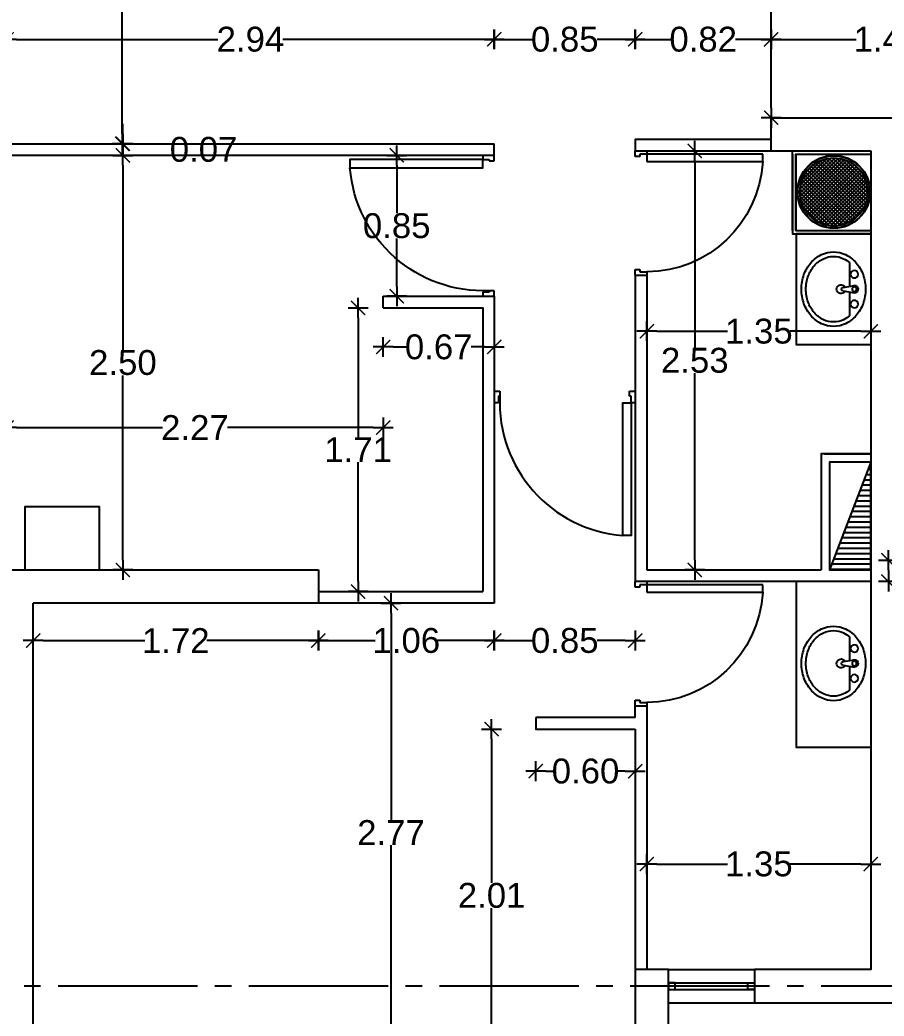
# Model space of a CAD drawing. Header units: millimetres. Extents: x 1217 to 2428, y 234 to 644.
# Drawn here: x 2354.51 to 2359.72, y 463.81 to 469.82 of the extents above; entities that cross this region are included whole.
import ezdxf

# ---------------------------------------------------------------- set-up
doc = ezdxf.new("R2010")
doc.units = ezdxf.units.MM
doc.linetypes.add('ACAD_ISO04W100', pattern=[30, 24, -3, 0, -3])
doc.layers.get('0').update_dxf_attribs({"lineweight": 5})
for name, color, linetype in [('0.1', 251, 'Continuous'), ('0.2', 2, 'Continuous'), ('0.3', 6, 'Continuous'), ('COTAS', 252, 'Continuous'), ('COTAS INTERIORES', 3, 'Continuous'), ('EJES', 8, 'Continuous'), ('MUROS', 7, 'Continuous'), ('PUERTAS', 2, 'Continuous'), ('SHAFT', 3, 'Continuous')]:
    doc.layers.add(name, color=color, linetype=linetype)
doc.styles.add('INTERARQ', font='arial.ttf')
doc.dimstyles.new('ESCALA_1-50', dxfattribs={"dimtxt": 0.15, "dimasz": 0.06, "dimexe": 0.18, "dimexo": 0.0625, "dimgap": 0, "dimtad": 0, "dimtih": 1, "dimtoh": 1, "dimzin": 0, "dimdsep": 46, "dimtxsty": 'INTERARQ', "dimblk": 'DIMTICK', "dimcen": 0, "dimse1": 1, "dimse2": 1, "dimclrd": 256, "dimclre": 1, "dimclrt": 2, "dimadec": 0, "dimazin": 0, "dimtfac": 4.5, "dimtofl": 0, "dimtmove": 2, "dimatfit": 3, "dimldrblk": 'DIMTICK', "dimfxl": 0, "dimtolj": 1, "dimtzin": 0, "dimarcsym": 0})

# ---------------------------------------------------------------- blocks, each defined once
blk = doc.blocks.new('P80')
at = {"layer": 'PUERTAS'}
for p, q in [((-0.07, 0.825), (-0.07, 0.85)), ((0, 0.85), (0, 0.8162)), ((-0.03, 0.825), (-0.07, 0.825)), ((-0.03, 0.8162), (-0.03, 0.825)), ((0, 0.8162), (-0.03, 0.8162)), ((-0.07, 0.025), (-0.03, 0.025)), ((-0.07, 0), (-0.07, 0.025)), ((-0.03, 0.0338), (0, 0.0338)), ((-0.03, 0.025), (-0.03, 0.0338)), ((0, 0.0338), (0, 0))]:
    blk.add_line(p, q, dxfattribs=at)
blk.add_lwpolyline([(-0.87, 0.075), (-0.07, 0.075), (-0.07, 0.025), (-0.87, 0.025)], close=True, dxfattribs=at)
blk.add_arc((-0.0663, 0.0108), 0.8063, 87.41929, 175.43291, dxfattribs=at)
blk = doc.blocks.new('Van1-pla')
at = {"color": 8}
for p, q in [((-2.16, 42.32), (-18.03, 42.32)), ((-1.41, 37.99), (-2.71, 45.49)), ((0.99, 37.99), (2.29, 45.49)), ((17.6, 42.32), (1.74, 42.32))]:
    blk.add_line(p, q, dxfattribs=at)
blk.add_lwpolyline([(-25.21, 31.5, 0.112687), (-23.37, 23.44, 0.103282), (-17.89, 16.3, 0.092276), (-9.94, 11.68, 0.085761), (-0.21, 10, 0.085761), (9.52, 11.68, 0.092276), (17.47, 16.3, 0.103282), (22.95, 23.44, 0.112687), (24.79, 31.5, 0.112687), (22.95, 39.56, 0.103282), (17.47, 46.7, 0.092276), (9.52, 51.32, 0.085761), (-0.21, 53, 0.085761), (-9.94, 51.32, 0.092276), (-17.89, 46.7, 0.103282), (-23.37, 39.56, 0.112687)], format="xyb", close=True, dxfattribs=at)
for points in [[(-18.03, 42.32, 0.063934), (-20.67, 38.26, 0.112687), (-22.21, 31.5, 0.112687)], [(-22.21, 31.5, 0.112687), (-20.67, 24.74, 0.103282), (-15.93, 18.57, 0.092276), (-8.94, 14.51, 0.085761), (-0.21, 13, 0.085761), (8.51, 14.51, 0.092276), (15.51, 18.57, 0.103282), (20.25, 24.74, 0.112687), (21.79, 31.5, 0.112687), (20.25, 38.26, 0.063934), (17.6, 42.32, 0.092276)]]:
    blk.add_lwpolyline(points, format="xyb", dxfattribs=at)
for centre, radius in [((-10.21, 45.49), 2.5), ((-0.21, 45.49), 1.5), ((9.79, 45.49), 2.5)]:
    blk.add_circle(centre, radius, dxfattribs=at)
for centre, radius, start, end in [((-0.21, 45.49), 2.5, 340.33287, 199.66713), ((-0.21, 36.6), 3, 118.18244, 61.81756), ((-0.21, 37.99), 1.2, 180, 0)]:
    blk.add_arc(centre, radius, start, end, dxfattribs=at)
blk = doc.blocks.new('DFDFDFDFDDFGGG')
at = {"layer": 'PUERTAS'}
for p, q in [((381629.6763, 7752659.5205), (381629.6427, 7752659.5205)), ((381629.6629, 7752659.4936), (381629.6763, 7752659.4936)), ((381629.6629, 7752659.4505), (381629.6629, 7752659.4936)), ((381629.6763, 7752659.4936), (381629.6763, 7752659.5205)), ((381630.359, 7752659.5205), (381630.359, 7752659.4936)), ((381630.3927, 7752659.5205), (381630.359, 7752659.5205)), ((381630.359, 7752659.4936), (381630.3725, 7752659.4936)), ((381630.3725, 7752659.4936), (381630.3725, 7752659.4505)), ((381629.6427, 7752659.4505), (381629.6629, 7752659.4505)), ((381629.6628, 7752658.7508), (381629.6629, 7752659.4505)), ((381629.6629, 7752659.4505), (381629.7061, 7752659.4505)), ((381629.7061, 7752659.4505), (381629.706, 7752658.7508)), ((381630.3725, 7752659.4505), (381630.3927, 7752659.4505)), ((381629.706, 7752658.7508), (381629.6628, 7752658.7508))]:
    blk.add_line(p, q, dxfattribs=at)
blk.add_ellipse((381629.5787, 7752659.5294), major_axis=(-0.6336, 0.5233), ratio=0.91419, start_param=2.378631, end_param=3.775075, dxfattribs=at)
blk = doc.blocks.new('DIMTICK')
at = {"color": 1}
for p, q in [((-1, 0), (1, 0)), ((0, 1), (0, -1))]:
    blk.add_line(p, q, dxfattribs=at)
at = {"color": 3, "const_width": 0.141}
blk.add_lwpolyline([(0.71, 0.71), (-0.71, -0.71)], dxfattribs=at)
blk = doc.blocks.new('*D283')
at = {"layer": 'COTAS', "lineweight": -2, "ltscale": 3, "transparency": 16777216}
for p, q in [((2352.9384, 460.782), (2359.6931, 460.782)), ((2366.9383, 460.782), (2360.1836, 460.782))]:
    blk.add_line(p, q, dxfattribs=at)
at = {"layer": 'DEFPOINTS', "color": 0, "ltscale": 3, "transparency": 16777216}
for p in [(2352.8784, 466.0801, 0), (2366.9983, 466.0801, 0), (2366.9983, 460.782)]:
    blk.add_point(p, dxfattribs=at)
at = {"layer": 'COTAS', "lineweight": -2, "ltscale": 3, "transparency": 16777216, "xscale": 0.06, "yscale": 0.06, "zscale": 0.06, "rotation": 180}
blk.add_blockref('DIMTICK', (2352.8784, 460.782), dxfattribs=at)
at = {"layer": 'COTAS', "lineweight": -2, "ltscale": 3, "transparency": 16777216, "xscale": 0.06, "yscale": 0.06, "zscale": 0.06}
blk.add_blockref('DIMTICK', (2366.9983, 460.782), dxfattribs=at)
at = {"layer": 'COTAS', "color": 2, "ltscale": 3, "transparency": 16777216, "insert": (2359.9384, 460.782), "char_height": 0.15, "attachment_point": 5, "style": 'INTERARQ'}
blk.add_mtext('\\A1;14.12', dxfattribs=at)
blk = doc.blocks.new('*D560')
at = {"layer": 'COTAS', "lineweight": -2, "ltscale": 3, "transparency": 16777216}
for p, q in [((2352.389, 468.9412), (2352.389, 467.8278)), ((2352.389, 466.5612), (2352.389, 467.6746))]:
    blk.add_line(p, q, dxfattribs=at)
at = {"layer": 'DEFPOINTS', "color": 0, "ltscale": 3, "transparency": 16777216}
for p in [(2352.389, 469.0012), (2354.9092, 469.0012, 0), (2353.0784, 466.5012)]:
    blk.add_point(p, dxfattribs=at)
at = {"layer": 'COTAS', "lineweight": -2, "ltscale": 3, "transparency": 16777216, "xscale": 0.06, "yscale": 0.06, "zscale": 0.06}
for p, rotation in [((2352.389, 469.0012), 90), ((2352.389, 466.5012), 270)]:
    blk.add_blockref('DIMTICK', p, dxfattribs=dict(at, rotation=rotation))
at = {"layer": 'COTAS', "color": 2, "ltscale": 3, "transparency": 16777216, "insert": (2352.389, 467.7512), "char_height": 0.15, "attachment_point": 5, "style": 'INTERARQ'}
blk.add_mtext('\\A1;2.50', dxfattribs=at)
blk = doc.blocks.new('*D579')
at = {"layer": 'COTAS', "lineweight": -2, "ltscale": 3, "transparency": 16777216}
for p, q in [((2350.9562, 495.1033), (2350.9562, 478.6798)), ((2350.9562, 462.5893), (2350.9562, 478.5265))]:
    blk.add_line(p, q, dxfattribs=at)
at = {"layer": 'DEFPOINTS', "color": 0, "ltscale": 3, "transparency": 16777216}
for p in [(2350.9562, 495.1633), (2355.3008, 495.1633, 0), (2355.1905, 462.5293, 0)]:
    blk.add_point(p, dxfattribs=at)
at = {"layer": 'COTAS', "lineweight": -2, "ltscale": 3, "transparency": 16777216, "xscale": 0.06, "yscale": 0.06, "zscale": 0.06}
for p, rotation in [((2350.9562, 495.1633), 90), ((2350.9562, 462.5293), 270)]:
    blk.add_blockref('DIMTICK', p, dxfattribs=dict(at, rotation=rotation))
at = {"layer": 'COTAS', "color": 2, "ltscale": 3, "transparency": 16777216, "insert": (2350.9562, 478.6032), "char_height": 0.15, "attachment_point": 5, "style": 'INTERARQ'}
blk.add_mtext('\\A1;32.63', dxfattribs=at)
blk = doc.blocks.new('*D621')
at = {"layer": 'COTAS', "lineweight": -2, "ltscale": 3, "transparency": 16777216}
for p, q in [((2352.389, 469.1312), (2352.389, 469.1912)), ((2352.389, 468.9412), (2352.389, 468.8812))]:
    blk.add_line(p, q, dxfattribs=at)
at = {"layer": 'DEFPOINTS', "color": 0, "ltscale": 3, "transparency": 16777216}
for p in [(2352.389, 469.0712), (2354.7103, 469.0712, 0), (2354.9092, 469.0012, 0)]:
    blk.add_point(p, dxfattribs=at)
at = {"layer": 'COTAS', "lineweight": -2, "ltscale": 3, "transparency": 16777216, "xscale": 0.06, "yscale": 0.06, "zscale": 0.06}
for p, rotation in [((2352.389, 469.0712), 270), ((2352.389, 469.0012), 90)]:
    blk.add_blockref('DIMTICK', p, dxfattribs=dict(at, rotation=rotation))
at = {"layer": 'COTAS', "color": 2, "ltscale": 3, "transparency": 16777216, "insert": (2352.0558, 469.0362), "char_height": 0.15, "attachment_point": 5, "style": 'INTERARQ'}
blk.add_mtext('\\A1;0.07', dxfattribs=at)
blk = doc.blocks.new('*D622')
at = {"layer": 'COTAS', "lineweight": -2, "ltscale": 3, "transparency": 16777216}
for p, q in [((2352.389, 471.5712), (2352.389, 470.4277)), ((2352.389, 469.1312), (2352.389, 470.2746))]:
    blk.add_line(p, q, dxfattribs=at)
at = {"layer": 'DEFPOINTS', "color": 0, "ltscale": 3, "transparency": 16777216}
for p in [(2352.389, 471.6312), (2353.0784, 471.6312), (2354.7103, 469.0712, 0)]:
    blk.add_point(p, dxfattribs=at)
at = {"layer": 'COTAS', "lineweight": -2, "ltscale": 3, "transparency": 16777216, "xscale": 0.06, "yscale": 0.06, "zscale": 0.06}
for p, rotation in [((2352.389, 471.6312), 90), ((2352.389, 469.0712), 270)]:
    blk.add_blockref('DIMTICK', p, dxfattribs=dict(at, rotation=rotation))
at = {"layer": 'COTAS', "color": 2, "ltscale": 3, "transparency": 16777216, "insert": (2352.389, 470.3512), "char_height": 0.15, "attachment_point": 5, "style": 'INTERARQ'}
blk.add_mtext('\\A1;2.56', dxfattribs=at)
blk = doc.blocks.new('*D623')
at = {"layer": 'COTAS INTERIORES', "lineweight": -2, "ltscale": 3, "transparency": 16777216}
for p, q in [((2355.1251, 471.5711), (2355.1251, 470.4277)), ((2355.1251, 469.1312), (2355.1251, 470.2746))]:
    blk.add_line(p, q, dxfattribs=at)
at = {"layer": 'DEFPOINTS', "color": 0, "ltscale": 3, "transparency": 16777216}
for p in [(2354.8497, 471.6311, 0), (2354.8497, 469.0712, 0), (2355.1251, 469.0712)]:
    blk.add_point(p, dxfattribs=at)
at = {"layer": 'COTAS INTERIORES', "lineweight": -2, "ltscale": 3, "transparency": 16777216, "xscale": 0.06, "yscale": 0.06, "zscale": 0.06}
for p, rotation in [((2355.1251, 471.6311), 90), ((2355.1251, 469.0712), 270)]:
    blk.add_blockref('DIMTICK', p, dxfattribs=dict(at, rotation=rotation))
at = {"layer": 'COTAS INTERIORES', "color": 2, "ltscale": 3, "transparency": 16777216, "insert": (2355.1251, 470.3511), "char_height": 0.15, "attachment_point": 5, "style": 'INTERARQ'}
blk.add_mtext('\\A1;2.56', dxfattribs=at)
blk = doc.blocks.new('*D624')
at = {"layer": 'COTAS INTERIORES', "lineweight": -2, "ltscale": 3, "transparency": 16777216}
for p, q in [((2354.4885, 469.7006), (2355.7026, 469.7006)), ((2357.3084, 469.7006), (2356.0942, 469.7006))]:
    blk.add_line(p, q, dxfattribs=at)
at = {"layer": 'DEFPOINTS', "color": 0, "ltscale": 3, "transparency": 16777216}
for p in [(2357.3684, 469.7006), (2354.4285, 469.2638, 0), (2357.3684, 469.0712, 0)]:
    blk.add_point(p, dxfattribs=at)
at = {"layer": 'COTAS INTERIORES', "lineweight": -2, "ltscale": 3, "transparency": 16777216, "xscale": 0.06, "yscale": 0.06, "zscale": 0.06, "rotation": 180}
blk.add_blockref('DIMTICK', (2354.4285, 469.7006), dxfattribs=at)
at = {"layer": 'COTAS INTERIORES', "lineweight": -2, "ltscale": 3, "transparency": 16777216, "xscale": 0.06, "yscale": 0.06, "zscale": 0.06}
blk.add_blockref('DIMTICK', (2357.3684, 469.7006), dxfattribs=at)
at = {"layer": 'COTAS INTERIORES', "color": 2, "ltscale": 3, "transparency": 16777216, "insert": (2355.8984, 469.7006), "char_height": 0.15, "attachment_point": 5, "style": 'INTERARQ'}
blk.add_mtext('\\A1;2.94', dxfattribs=at)
blk = doc.blocks.new('*D625')
at = {"layer": 'COTAS INTERIORES', "lineweight": -2, "ltscale": 3, "transparency": 16777216}
for p, q in [((2357.4284, 469.7006), (2357.598, 469.7006)), ((2358.1583, 469.7006), (2357.9887, 469.7006))]:
    blk.add_line(p, q, dxfattribs=at)
at = {"layer": 'DEFPOINTS', "color": 0, "ltscale": 3, "transparency": 16777216}
for p in [(2358.2183, 469.7006), (2357.3684, 469.0712, 0), (2358.2183, 469.0979, 0)]:
    blk.add_point(p, dxfattribs=at)
at = {"layer": 'COTAS INTERIORES', "lineweight": -2, "ltscale": 3, "transparency": 16777216, "xscale": 0.06, "yscale": 0.06, "zscale": 0.06, "rotation": 180}
blk.add_blockref('DIMTICK', (2357.3684, 469.7006), dxfattribs=at)
at = {"layer": 'COTAS INTERIORES', "lineweight": -2, "ltscale": 3, "transparency": 16777216, "xscale": 0.06, "yscale": 0.06, "zscale": 0.06}
blk.add_blockref('DIMTICK', (2358.2183, 469.7006), dxfattribs=at)
at = {"layer": 'COTAS INTERIORES', "color": 2, "ltscale": 3, "transparency": 16777216, "insert": (2357.7933, 469.7006), "char_height": 0.15, "attachment_point": 5, "style": 'INTERARQ'}
blk.add_mtext('\\A1;0.85', dxfattribs=at)
blk = doc.blocks.new('*D626')
at = {"layer": 'COTAS INTERIORES', "lineweight": -2, "ltscale": 3, "transparency": 16777216}
for p, q in [((2358.2783, 469.7006), (2358.4338, 469.7006)), ((2358.9774, 469.7006), (2358.8219, 469.7006))]:
    blk.add_line(p, q, dxfattribs=at)
at = {"layer": 'DEFPOINTS', "color": 0, "ltscale": 3, "transparency": 16777216}
for p in [(2359.0374, 469.7006), (2359.0374, 469.2279, 0), (2358.2183, 469.0979, 0)]:
    blk.add_point(p, dxfattribs=at)
at = {"layer": 'COTAS INTERIORES', "lineweight": -2, "ltscale": 3, "transparency": 16777216, "xscale": 0.06, "yscale": 0.06, "zscale": 0.06, "rotation": 180}
blk.add_blockref('DIMTICK', (2358.2183, 469.7006), dxfattribs=at)
at = {"layer": 'COTAS INTERIORES', "lineweight": -2, "ltscale": 3, "transparency": 16777216, "xscale": 0.06, "yscale": 0.06, "zscale": 0.06}
blk.add_blockref('DIMTICK', (2359.0374, 469.7006), dxfattribs=at)
at = {"layer": 'COTAS INTERIORES', "color": 2, "ltscale": 3, "transparency": 16777216, "insert": (2358.6279, 469.7006), "char_height": 0.15, "attachment_point": 5, "style": 'INTERARQ'}
blk.add_mtext('\\A1;0.82', dxfattribs=at)
blk = doc.blocks.new('*D627')
at = {"layer": 'COTAS INTERIORES', "lineweight": -2, "ltscale": 3, "transparency": 16777216}
for p, q in [((2359.0974, 469.7006), (2359.5509, 469.7006)), ((2360.3794, 469.7006), (2359.9259, 469.7006))]:
    blk.add_line(p, q, dxfattribs=at)
at = {"layer": 'DEFPOINTS', "color": 0, "ltscale": 3, "transparency": 16777216}
for p in [(2360.4394, 469.7006), (2359.0374, 469.2279), (2360.4394, 469.2279)]:
    blk.add_point(p, dxfattribs=at)
at = {"layer": 'COTAS INTERIORES', "lineweight": -2, "ltscale": 3, "transparency": 16777216, "xscale": 0.06, "yscale": 0.06, "zscale": 0.06, "rotation": 180}
blk.add_blockref('DIMTICK', (2359.0374, 469.7006), dxfattribs=at)
at = {"layer": 'COTAS INTERIORES', "lineweight": -2, "ltscale": 3, "transparency": 16777216, "xscale": 0.06, "yscale": 0.06, "zscale": 0.06}
blk.add_blockref('DIMTICK', (2360.4394, 469.7006), dxfattribs=at)
at = {"layer": 'COTAS INTERIORES', "color": 2, "ltscale": 3, "transparency": 16777216, "insert": (2359.7384, 469.7006), "char_height": 0.15, "attachment_point": 5, "style": 'INTERARQ'}
blk.add_mtext('\\A1;1.40', dxfattribs=at)
blk = doc.blocks.new('*D634')
at = {"layer": 'COTAS INTERIORES', "lineweight": -2, "ltscale": 3, "transparency": 16777216}
for p, q in [((2355.1292, 468.9412), (2355.1292, 467.8278)), ((2355.1292, 466.5612), (2355.1292, 467.6746))]:
    blk.add_line(p, q, dxfattribs=at)
at = {"layer": 'DEFPOINTS', "color": 0, "ltscale": 3, "transparency": 16777216}
for p in [(2354.9874, 469.0012, 0), (2355.1292, 469.0012), (2354.9874, 466.5012, 0)]:
    blk.add_point(p, dxfattribs=at)
at = {"layer": 'COTAS INTERIORES', "lineweight": -2, "ltscale": 3, "transparency": 16777216, "xscale": 0.06, "yscale": 0.06, "zscale": 0.06}
for p, rotation in [((2355.1292, 469.0012), 90), ((2355.1292, 466.5012), 270)]:
    blk.add_blockref('DIMTICK', p, dxfattribs=dict(at, rotation=rotation))
at = {"layer": 'COTAS INTERIORES', "color": 2, "ltscale": 3, "transparency": 16777216, "insert": (2355.1292, 467.7512), "char_height": 0.15, "attachment_point": 5, "style": 'INTERARQ'}
blk.add_mtext('\\A1;2.50', dxfattribs=at)
blk = doc.blocks.new('*D635')
at = {"layer": 'COTAS INTERIORES', "lineweight": -2, "ltscale": 3, "transparency": 16777216}
for p, q in [((2355.1292, 469.1312), (2355.1292, 469.1912)), ((2355.1292, 468.9412), (2355.1292, 468.8812))]:
    blk.add_line(p, q, dxfattribs=at)
at = {"layer": 'DEFPOINTS', "color": 0, "ltscale": 3, "transparency": 16777216}
for p in [(2354.8575, 469.0712, 0), (2355.1292, 469.0712), (2354.9874, 469.0012, 0)]:
    blk.add_point(p, dxfattribs=at)
at = {"layer": 'COTAS INTERIORES', "lineweight": -2, "ltscale": 3, "transparency": 16777216, "xscale": 0.06, "yscale": 0.06, "zscale": 0.06}
for p, rotation in [((2355.1292, 469.0712), 270), ((2355.1292, 469.0012), 90)]:
    blk.add_blockref('DIMTICK', p, dxfattribs=dict(at, rotation=rotation))
at = {"layer": 'COTAS INTERIORES', "color": 2, "ltscale": 3, "transparency": 16777216, "insert": (2355.6156, 469.0362), "char_height": 0.15, "attachment_point": 5, "style": 'INTERARQ'}
blk.add_mtext('\\A1;0.07', dxfattribs=at)
blk = doc.blocks.new('*D636')
at = {"layer": 'COTAS INTERIORES', "lineweight": -2, "ltscale": 3, "transparency": 16777216}
for p, q in [((2354.4885, 467.3596), (2355.3673, 467.3596)), ((2356.6383, 467.3596), (2355.7595, 467.3596))]:
    blk.add_line(p, q, dxfattribs=at)
at = {"layer": 'DEFPOINTS', "color": 0, "ltscale": 3, "transparency": 16777216}
for p in [(2354.4285, 469.0012, 0), (2356.6983, 468.1512, 0), (2356.6983, 467.3596)]:
    blk.add_point(p, dxfattribs=at)
at = {"layer": 'COTAS INTERIORES', "lineweight": -2, "ltscale": 3, "transparency": 16777216, "xscale": 0.06, "yscale": 0.06, "zscale": 0.06, "rotation": 180}
blk.add_blockref('DIMTICK', (2354.4285, 467.3596), dxfattribs=at)
at = {"layer": 'COTAS INTERIORES', "lineweight": -2, "ltscale": 3, "transparency": 16777216, "xscale": 0.06, "yscale": 0.06, "zscale": 0.06}
blk.add_blockref('DIMTICK', (2356.6983, 467.3596), dxfattribs=at)
at = {"layer": 'COTAS INTERIORES', "color": 2, "ltscale": 3, "transparency": 16777216, "insert": (2355.5634, 467.3596), "char_height": 0.15, "attachment_point": 5, "style": 'INTERARQ'}
blk.add_mtext('\\A1;2.27', dxfattribs=at)
blk = doc.blocks.new('*D637')
at = {"layer": 'COTAS INTERIORES', "lineweight": -2, "ltscale": 3, "transparency": 16777216}
for p, q in [((2354.6485, 466.0752), (2355.261, 466.0752)), ((2356.2476, 466.0752), (2355.635, 466.0752))]:
    blk.add_line(p, q, dxfattribs=at)
at = {"layer": 'DEFPOINTS', "color": 0, "ltscale": 3, "transparency": 16777216}
for p in [(2354.5885, 466.3012, 0), (2356.3076, 466.3012, 0), (2356.3076, 466.0752)]:
    blk.add_point(p, dxfattribs=at)
at = {"layer": 'COTAS INTERIORES', "lineweight": -2, "ltscale": 3, "transparency": 16777216, "xscale": 0.06, "yscale": 0.06, "zscale": 0.06, "rotation": 180}
blk.add_blockref('DIMTICK', (2354.5885, 466.0752), dxfattribs=at)
at = {"layer": 'COTAS INTERIORES', "lineweight": -2, "ltscale": 3, "transparency": 16777216, "xscale": 0.06, "yscale": 0.06, "zscale": 0.06}
blk.add_blockref('DIMTICK', (2356.3076, 466.0752), dxfattribs=at)
at = {"layer": 'COTAS INTERIORES', "color": 2, "ltscale": 3, "transparency": 16777216, "insert": (2355.448, 466.0752), "char_height": 0.15, "attachment_point": 5, "style": 'INTERARQ'}
blk.add_mtext('\\A1;1.72', dxfattribs=at)
blk = doc.blocks.new('*D638')
at = {"layer": 'COTAS INTERIORES', "lineweight": -2, "ltscale": 3, "transparency": 16777216}
for p, q in [((2356.3676, 466.0752), (2356.6503, 466.0752)), ((2357.3084, 466.0752), (2357.0257, 466.0752))]:
    blk.add_line(p, q, dxfattribs=at)
at = {"layer": 'DEFPOINTS', "color": 0, "ltscale": 3, "transparency": 16777216}
for p in [(2356.3076, 466.3012, 0), (2357.3684, 466.3012), (2357.3684, 466.0752)]:
    blk.add_point(p, dxfattribs=at)
at = {"layer": 'COTAS INTERIORES', "lineweight": -2, "ltscale": 3, "transparency": 16777216, "xscale": 0.06, "yscale": 0.06, "zscale": 0.06, "rotation": 180}
blk.add_blockref('DIMTICK', (2356.3076, 466.0752), dxfattribs=at)
at = {"layer": 'COTAS INTERIORES', "lineweight": -2, "ltscale": 3, "transparency": 16777216, "xscale": 0.06, "yscale": 0.06, "zscale": 0.06}
blk.add_blockref('DIMTICK', (2357.3684, 466.0752), dxfattribs=at)
at = {"layer": 'COTAS INTERIORES', "color": 2, "ltscale": 3, "transparency": 16777216, "insert": (2356.838, 466.0752), "char_height": 0.15, "attachment_point": 5, "style": 'INTERARQ'}
blk.add_mtext('\\A1;1.06', dxfattribs=at)
blk = doc.blocks.new('*D639')
at = {"layer": 'COTAS INTERIORES', "lineweight": -2, "ltscale": 3, "transparency": 16777216}
for p, q in [((2357.4284, 466.0752), (2357.598, 466.0752)), ((2358.1583, 466.0752), (2357.9887, 466.0752))]:
    blk.add_line(p, q, dxfattribs=at)
at = {"layer": 'DEFPOINTS', "color": 0, "ltscale": 3, "transparency": 16777216}
for p in [(2358.2183, 466.4312), (2357.3684, 466.3012), (2358.2183, 466.0752)]:
    blk.add_point(p, dxfattribs=at)
at = {"layer": 'COTAS INTERIORES', "lineweight": -2, "ltscale": 3, "transparency": 16777216, "xscale": 0.06, "yscale": 0.06, "zscale": 0.06, "rotation": 180}
blk.add_blockref('DIMTICK', (2357.3684, 466.0752), dxfattribs=at)
at = {"layer": 'COTAS INTERIORES', "lineweight": -2, "ltscale": 3, "transparency": 16777216, "xscale": 0.06, "yscale": 0.06, "zscale": 0.06}
blk.add_blockref('DIMTICK', (2358.2183, 466.0752), dxfattribs=at)
at = {"layer": 'COTAS INTERIORES', "color": 2, "ltscale": 3, "transparency": 16777216, "insert": (2357.7933, 466.0752), "char_height": 0.15, "attachment_point": 5, "style": 'INTERARQ'}
blk.add_mtext('\\A1;0.85', dxfattribs=at)
blk = doc.blocks.new('*D640')
at = {"layer": 'COTAS INTERIORES', "lineweight": -2, "ltscale": 3, "transparency": 16777216}
for p, q in [((2356.5476, 468.0212), (2356.5476, 467.3015)), ((2356.5476, 466.4312), (2356.5476, 467.1509))]:
    blk.add_line(p, q, dxfattribs=at)
at = {"layer": 'DEFPOINTS', "color": 0, "ltscale": 3, "transparency": 16777216}
for p in [(2356.5476, 468.0812), (2357.2984, 468.0812, 0), (2357.2984, 466.3712, 0)]:
    blk.add_point(p, dxfattribs=at)
at = {"layer": 'COTAS INTERIORES', "lineweight": -2, "ltscale": 3, "transparency": 16777216, "xscale": 0.06, "yscale": 0.06, "zscale": 0.06}
for p, rotation in [((2356.5476, 468.0812), 90), ((2356.5476, 466.3712), 270)]:
    blk.add_blockref('DIMTICK', p, dxfattribs=dict(at, rotation=rotation))
at = {"layer": 'COTAS INTERIORES', "color": 2, "ltscale": 3, "transparency": 16777216, "insert": (2356.5476, 467.2262), "char_height": 0.15, "attachment_point": 5, "style": 'INTERARQ'}
blk.add_mtext('\\A1;1.71', dxfattribs=at)
blk = doc.blocks.new('*D641')
at = {"layer": 'COTAS INTERIORES', "lineweight": -2, "ltscale": 3, "transparency": 16777216}
for p, q in [((2356.7583, 467.8456), (2356.8385, 467.8456)), ((2357.3084, 467.8456), (2357.2282, 467.8456))]:
    blk.add_line(p, q, dxfattribs=at)
at = {"layer": 'DEFPOINTS', "color": 0, "ltscale": 3, "transparency": 16777216}
for p in [(2356.6983, 468.1512, 0), (2357.3684, 468.1512, 0), (2357.3684, 467.8456)]:
    blk.add_point(p, dxfattribs=at)
at = {"layer": 'COTAS INTERIORES', "lineweight": -2, "ltscale": 3, "transparency": 16777216, "xscale": 0.06, "yscale": 0.06, "zscale": 0.06, "rotation": 180}
blk.add_blockref('DIMTICK', (2356.6983, 467.8456), dxfattribs=at)
at = {"layer": 'COTAS INTERIORES', "lineweight": -2, "ltscale": 3, "transparency": 16777216, "xscale": 0.06, "yscale": 0.06, "zscale": 0.06}
blk.add_blockref('DIMTICK', (2357.3684, 467.8456), dxfattribs=at)
at = {"layer": 'COTAS INTERIORES', "color": 2, "ltscale": 3, "transparency": 16777216, "insert": (2357.0333, 467.8456), "char_height": 0.15, "attachment_point": 5, "style": 'INTERARQ'}
blk.add_mtext('\\A1;0.67', dxfattribs=at)
blk = doc.blocks.new('*D642')
at = {"layer": 'COTAS INTERIORES', "lineweight": -2, "ltscale": 3, "transparency": 16777216}
for p, q in [((2356.78, 468.9412), (2356.78, 468.6527)), ((2356.78, 468.2112), (2356.78, 468.4996))]:
    blk.add_line(p, q, dxfattribs=at)
at = {"layer": 'DEFPOINTS', "color": 0, "ltscale": 3, "transparency": 16777216}
for p in [(2356.78, 469.0012), (2357.0889, 469.0012, 0), (2357.0889, 468.1512, 0)]:
    blk.add_point(p, dxfattribs=at)
at = {"layer": 'COTAS INTERIORES', "lineweight": -2, "ltscale": 3, "transparency": 16777216, "xscale": 0.06, "yscale": 0.06, "zscale": 0.06}
for p, rotation in [((2356.78, 469.0012), 90), ((2356.78, 468.1512), 270)]:
    blk.add_blockref('DIMTICK', p, dxfattribs=dict(at, rotation=rotation))
at = {"layer": 'COTAS INTERIORES', "color": 2, "ltscale": 3, "transparency": 16777216, "insert": (2356.78, 468.5762), "char_height": 0.15, "attachment_point": 5, "style": 'INTERARQ'}
blk.add_mtext('\\A1;0.85', dxfattribs=at)
blk = doc.blocks.new('*D643')
at = {"layer": 'COTAS INTERIORES', "lineweight": -2, "ltscale": 3, "transparency": 16777216}
for p, q in [((2359.0374, 473.1707), (2359.0374, 471.3059)), ((2359.0374, 469.2879), (2359.0374, 471.1527))]:
    blk.add_line(p, q, dxfattribs=at)
at = {"layer": 'DEFPOINTS', "color": 0, "ltscale": 3, "transparency": 16777216}
for p in [(2359.0374, 473.2307, 0), (2359.0374, 473.2307), (2359.0374, 469.2279, 0)]:
    blk.add_point(p, dxfattribs=at)
at = {"layer": 'COTAS INTERIORES', "lineweight": -2, "ltscale": 3, "transparency": 16777216, "xscale": 0.06, "yscale": 0.06, "zscale": 0.06}
for p, rotation in [((2359.0374, 473.2307), 90), ((2359.0374, 469.2279), 270)]:
    blk.add_blockref('DIMTICK', p, dxfattribs=dict(at, rotation=rotation))
at = {"layer": 'COTAS INTERIORES', "color": 2, "ltscale": 3, "transparency": 16777216, "insert": (2359.0374, 471.2293), "char_height": 0.15, "attachment_point": 5, "style": 'INTERARQ'}
blk.add_mtext('\\A1;4.00', dxfattribs=at)
blk = doc.blocks.new('*D644')
at = {"layer": 'COTAS INTERIORES', "lineweight": -2, "ltscale": 3, "transparency": 16777216}
for p, q in [((2358.3483, 467.9403), (2358.7751, 467.9403)), ((2359.5784, 467.9403), (2359.1517, 467.9403))]:
    blk.add_line(p, q, dxfattribs=at)
at = {"layer": 'DEFPOINTS', "color": 0, "ltscale": 3, "transparency": 16777216}
for p in [(2359.6384, 467.9403), (2358.2883, 467.8575, 0), (2359.6384, 467.8575, 0)]:
    blk.add_point(p, dxfattribs=at)
at = {"layer": 'COTAS INTERIORES', "lineweight": -2, "ltscale": 3, "transparency": 16777216, "xscale": 0.06, "yscale": 0.06, "zscale": 0.06, "rotation": 180}
blk.add_blockref('DIMTICK', (2358.2883, 467.9403), dxfattribs=at)
at = {"layer": 'COTAS INTERIORES', "lineweight": -2, "ltscale": 3, "transparency": 16777216, "xscale": 0.06, "yscale": 0.06, "zscale": 0.06}
blk.add_blockref('DIMTICK', (2359.6384, 467.9403), dxfattribs=at)
at = {"layer": 'COTAS INTERIORES', "color": 2, "ltscale": 3, "transparency": 16777216, "insert": (2358.9634, 467.9403), "char_height": 0.15, "attachment_point": 5, "style": 'INTERARQ'}
blk.add_mtext('\\A1;1.35', dxfattribs=at)
blk = doc.blocks.new('*D645')
at = {"layer": 'COTAS INTERIORES', "lineweight": -2, "ltscale": 3, "transparency": 16777216}
for p, q in [((2358.5773, 468.9679), (2358.5773, 467.8412)), ((2358.5773, 466.5612), (2358.5773, 467.6879))]:
    blk.add_line(p, q, dxfattribs=at)
at = {"layer": 'DEFPOINTS', "color": 0, "ltscale": 3, "transparency": 16777216}
for p in [(2358.5773, 469.0279), (2359.1244, 469.0279, 0), (2359.077, 466.5012, 0)]:
    blk.add_point(p, dxfattribs=at)
at = {"layer": 'COTAS INTERIORES', "lineweight": -2, "ltscale": 3, "transparency": 16777216, "xscale": 0.06, "yscale": 0.06, "zscale": 0.06}
for p, rotation in [((2358.5773, 469.0279), 90), ((2358.5773, 466.5012), 270)]:
    blk.add_blockref('DIMTICK', p, dxfattribs=dict(at, rotation=rotation))
at = {"layer": 'COTAS INTERIORES', "color": 2, "ltscale": 3, "transparency": 16777216, "insert": (2358.5773, 467.7645), "char_height": 0.15, "attachment_point": 5, "style": 'INTERARQ'}
blk.add_mtext('\\A1;2.53', dxfattribs=at)
blk = doc.blocks.new('*D647')
at = {"layer": 'COTAS INTERIORES', "lineweight": -2, "ltscale": 3, "transparency": 16777216}
for p, q in [((2356.7458, 466.2412), (2356.7458, 464.993)), ((2356.7458, 463.5941), (2356.7458, 464.8424))]:
    blk.add_line(p, q, dxfattribs=at)
at = {"layer": 'DEFPOINTS', "color": 0, "ltscale": 3, "transparency": 16777216}
for p in [(2356.7458, 466.3012), (2357.3684, 466.3012), (2357.6187, 463.5341, 0)]:
    blk.add_point(p, dxfattribs=at)
at = {"layer": 'COTAS INTERIORES', "lineweight": -2, "ltscale": 3, "transparency": 16777216, "xscale": 0.06, "yscale": 0.06, "zscale": 0.06}
for p, rotation in [((2356.7458, 466.3012), 90), ((2356.7458, 463.5341), 270)]:
    blk.add_blockref('DIMTICK', p, dxfattribs=dict(at, rotation=rotation))
at = {"layer": 'COTAS INTERIORES', "color": 2, "ltscale": 3, "transparency": 16777216, "insert": (2356.7458, 464.9177), "char_height": 0.15, "attachment_point": 5, "style": 'INTERARQ'}
blk.add_mtext('\\A1;2.77', dxfattribs=at)
blk = doc.blocks.new('*D648')
at = {"layer": 'COTAS INTERIORES', "lineweight": -2, "ltscale": 3, "transparency": 16777216}
for p, q in [((2357.3522, 465.4822), (2357.3522, 464.6147)), ((2357.3522, 463.5941), (2357.3522, 464.4615))]:
    blk.add_line(p, q, dxfattribs=at)
at = {"layer": 'DEFPOINTS', "color": 0, "ltscale": 3, "transparency": 16777216}
for p in [(2357.3522, 465.5422), (2357.7974, 465.5422, 0), (2357.7975, 463.5341, 0)]:
    blk.add_point(p, dxfattribs=at)
at = {"layer": 'COTAS INTERIORES', "lineweight": -2, "ltscale": 3, "transparency": 16777216, "xscale": 0.06, "yscale": 0.06, "zscale": 0.06}
for p, rotation in [((2357.3522, 465.5422), 90), ((2357.3522, 463.5341), 270)]:
    blk.add_blockref('DIMTICK', p, dxfattribs=dict(at, rotation=rotation))
at = {"layer": 'COTAS INTERIORES', "color": 2, "ltscale": 3, "transparency": 16777216, "insert": (2357.3522, 464.5381), "char_height": 0.15, "attachment_point": 5, "style": 'INTERARQ'}
blk.add_mtext('\\A1;2.01', dxfattribs=at)
blk = doc.blocks.new('*D649')
at = {"layer": 'COTAS INTERIORES', "lineweight": -2, "ltscale": 3, "transparency": 16777216}
for p, q in [((2357.6787, 465.2879), (2357.7239, 465.2879)), ((2358.1583, 465.2879), (2358.1131, 465.2879))]:
    blk.add_line(p, q, dxfattribs=at)
at = {"layer": 'DEFPOINTS', "color": 0, "ltscale": 3, "transparency": 16777216}
for p in [(2357.6187, 465.6121, 0), (2358.2183, 465.6121, 0), (2358.2183, 465.2879)]:
    blk.add_point(p, dxfattribs=at)
at = {"layer": 'COTAS INTERIORES', "lineweight": -2, "ltscale": 3, "transparency": 16777216, "xscale": 0.06, "yscale": 0.06, "zscale": 0.06, "rotation": 180}
blk.add_blockref('DIMTICK', (2357.6187, 465.2879), dxfattribs=at)
at = {"layer": 'COTAS INTERIORES', "lineweight": -2, "ltscale": 3, "transparency": 16777216, "xscale": 0.06, "yscale": 0.06, "zscale": 0.06}
blk.add_blockref('DIMTICK', (2358.2183, 465.2879), dxfattribs=at)
at = {"layer": 'COTAS INTERIORES', "color": 2, "ltscale": 3, "transparency": 16777216, "insert": (2357.9185, 465.2879), "char_height": 0.15, "attachment_point": 5, "style": 'INTERARQ'}
blk.add_mtext('\\A1;0.60', dxfattribs=at)
blk = doc.blocks.new('*D651')
at = {"layer": 'COTAS INTERIORES', "lineweight": -2, "ltscale": 3, "transparency": 16777216}
blk.add_line((2359.7449, 466.4996), (2359.7449, 466.4913), dxfattribs=at)
at = {"layer": 'DEFPOINTS', "color": 0, "ltscale": 3, "transparency": 16777216}
for p in [(2359.6384, 466.5596, 0), (2359.6384, 466.4313, 0), (2359.7449, 466.4313)]:
    blk.add_point(p, dxfattribs=at)
at = {"layer": 'COTAS INTERIORES', "lineweight": -2, "ltscale": 3, "transparency": 16777216, "xscale": 0.06, "yscale": 0.06, "zscale": 0.06}
for p, rotation in [((2359.7449, 466.5596), 90), ((2359.7449, 466.4313), 270)]:
    blk.add_blockref('DIMTICK', p, dxfattribs=dict(at, rotation=rotation))
at = {"layer": 'COTAS INTERIORES', "color": 2, "ltscale": 3, "transparency": 16777216, "insert": (2360.2314, 466.4954), "char_height": 0.15, "attachment_point": 5, "style": 'INTERARQ'}
blk.add_mtext('\\A1;0.13', dxfattribs=at)
blk = doc.blocks.new('*D652')
at = {"layer": 'COTAS INTERIORES', "lineweight": -2, "ltscale": 3, "transparency": 16777216}
for p, q in [((2358.3483, 464.7281), (2358.7751, 464.7281)), ((2359.5784, 464.7281), (2359.1517, 464.7281))]:
    blk.add_line(p, q, dxfattribs=at)
at = {"layer": 'DEFPOINTS', "color": 0, "ltscale": 3, "transparency": 16777216}
for p in [(2358.2883, 464.8867, 0), (2359.6384, 464.7913, 0), (2359.6384, 464.7281)]:
    blk.add_point(p, dxfattribs=at)
at = {"layer": 'COTAS INTERIORES', "lineweight": -2, "ltscale": 3, "transparency": 16777216, "xscale": 0.06, "yscale": 0.06, "zscale": 0.06, "rotation": 180}
blk.add_blockref('DIMTICK', (2358.2883, 464.7281), dxfattribs=at)
at = {"layer": 'COTAS INTERIORES', "lineweight": -2, "ltscale": 3, "transparency": 16777216, "xscale": 0.06, "yscale": 0.06, "zscale": 0.06}
blk.add_blockref('DIMTICK', (2359.6384, 464.7281), dxfattribs=at)
at = {"layer": 'COTAS INTERIORES', "color": 2, "ltscale": 3, "transparency": 16777216, "insert": (2358.9634, 464.7281), "char_height": 0.15, "attachment_point": 5, "style": 'INTERARQ'}
blk.add_mtext('\\A1;1.35', dxfattribs=at)

msp = doc.modelspace()

# ---------------------------------------------------------------- hatches: boundary and pattern name
at = {"layer": '0.1'}
h = msp.add_hatch(dxfattribs=at)
h.set_pattern_fill('ANSI37', color=256, scale=0.005, angle=-180, style=0)
h.set_pattern_definition([(225, (2330.128191, 504.101485), (0.0112252367, -0.0112252367), []), (315, (2330.128191, 504.101485), (0.0112252367, 0.0112252367), [])])
h.paths.add_polyline_path([(2359.21059, 468.78092, -0.0189559), (2359.21118, 468.79645), (2359.62001, 468.79629, -0.0187556), (2359.62059, 468.78092, -1)])
h.paths.add_polyline_path([(2359.21118, 468.79645, -0.0963417), (2359.2319, 468.87193), (2359.59928, 468.87193, -0.0965438), (2359.62001, 468.79629)])
h.paths.add_polyline_path([(2359.2319, 468.87193, -0.6205603), (2359.59928, 468.87193)])
at = {"layer": 'SHAFT'}
h = msp.add_hatch(dxfattribs=at)
h.set_pattern_fill('ANSI31', color=256, scale=0.01, angle=-225, style=0)
h.set_pattern_definition([(180, (7755476.1971, -384068.411407), (-4e-17, -0.03174976396298), [])])
h.paths.add_polyline_path([(2359.6384, 466.50121), (2359.6384, 467.15044), (2359.3887, 466.50121)])

# ---------------------------------------------------------------- linework, layer by layer
at = {"layer": '0.1', "elevation": 0}
for points in [[(2359.16586, 468.5488), (2359.16586, 469.02787), (2359.63841, 469.02787)], [(2359.16586, 469.00787), (2359.16586, 468.5288), (2359.63841, 468.5288)], [(2359.18586, 468.5488), (2359.18586, 469.00787), (2359.63841, 469.00787)], [(2359.18586, 469.00787), (2359.18586, 468.5488), (2359.63841, 468.5488)], [(2359.6384, 468.5288), (2359.18893, 468.5288), (2359.18893, 467.8596), (2359.6384, 467.8596)], [(2359.63843, 466.43129), (2359.18896, 466.43129), (2359.18896, 465.43208), (2359.63843, 465.43208)], [(2358.41837, 464.01127), (2358.93745, 464.01126)], [(2358.41837, 463.97127), (2358.93745, 463.97126)]]:
    msp.add_lwpolyline(points, dxfattribs=at)
at = {"layer": '0.1', "linetype": 'ByBlock', "elevation": 0}
msp.add_lwpolyline([(2359.6384, 467.15044), (2359.3887, 466.50121)], dxfattribs=at)
at = {"layer": '0.1', "elevation": 0}
msp.add_lwpolyline([(2354.98739, 466.50122), (2354.98739, 466.88122), (2354.53739, 466.88122), (2354.53739, 466.50122)], close=True, dxfattribs=at)
at = {"layer": '0.1', "color": 1, "elevation": 0}
for points in [[(2358.41837, 464.09121), (2358.93745, 464.09125)], [(2358.41837, 463.89128), (2358.93745, 463.89128)]]:
    msp.add_lwpolyline(points, dxfattribs=at)
at = {"layer": '0.1'}
for radius in [0.21974, 0.2175, 0.205]:
    msp.add_circle((2359.41559, 468.78092, 0), radius, dxfattribs=at)
at = {"layer": '0.2', "elevation": 0}
for points in [[(2358.41837, 464.01128), (2358.41837, 463.97128), (2358.45837, 463.97128), (2358.45837, 464.01128), (2358.41837, 464.01128)], [(2358.93745, 464.01127), (2358.93745, 463.97127), (2358.89745, 463.97127), (2358.89745, 464.01127), (2358.93745, 464.01127)]]:
    msp.add_lwpolyline(points, dxfattribs=at)
at = {"layer": '0.3'}
for p, q in [((2354.38847, 469.07115, 0), (2357.36835, 469.07115, 0)), ((2358.21833, 469.09787, 0), (2358.21833, 469.02787, 0)), ((2357.36835, 469.00115, 0), (2354.38847, 469.00117, 0)), ((2358.21833, 468.27875, 0), (2358.21834, 466.43123, 0)), ((2358.28833, 468.27875, 0), (2358.28833, 466.50121, 0)), ((2356.69833, 468.15116, 0), (2357.36835, 468.15116, 0)), ((2357.36835, 468.15116, 0), (2357.36835, 466.30121, 0)), ((2356.69833, 468.08116, 0), (2357.29835, 468.08116, 0)), ((2358.28833, 465.68212, 0), (2358.28833, 464.09123, 0)), ((2358.21831, 465.54217, 0), (2358.21838, 464.09123, 0))]:
    msp.add_line(p, q, dxfattribs=at)
at = {"layer": '0.3', "elevation": 0}
for points in [[(2357.36835, 469.00115), (2357.36835, 469.07115)], [(2358.21833, 469.09787), (2358.28833, 469.09787)], [(2358.21833, 469.09787), (2359.03744, 469.09787)], [(2358.21833, 469.02787), (2359.03744, 469.02787)], [(2358.21833, 468.27875), (2358.28833, 468.27875)], [(2356.69833, 468.08116), (2356.69833, 468.15116)], [(2357.29835, 468.08116), (2357.29835, 468.08116), (2357.29835, 466.37121)], [(2359.6384, 467.20038), (2359.33876, 467.20038), (2359.33876, 466.50121)], [(2359.35865, 467.20038), (2359.6384, 467.20038)], [(2359.6384, 466.50121), (2359.6384, 467.15044), (2359.3887, 467.15044), (2359.3887, 466.50121), (2359.6384, 466.50121)], [(2358.28833, 466.50121), (2359.33876, 466.50121)], [(2359.63841, 466.43129), (2358.21834, 466.43123)], [(2356.3076, 466.37121), (2357.29835, 466.37121)], [(2357.36835, 466.30121), (2357.36835, 466.30121), (2356.3076, 466.30121)], [(2358.2183, 465.61214), (2358.2183, 465.68212), (2358.28822, 465.68212)], [(2358.2183, 465.61214), (2357.6187, 465.61214)], [(2357.6187, 465.61214), (2357.6187, 465.54214), (2358.2183, 465.54217)]]:
    msp.add_lwpolyline(points, dxfattribs=at)
at = {"layer": 'EJES', "linetype": 'ACAD_ISO04W100', "ltscale": 0.035, "elevation": 0}
msp.add_lwpolyline([(2360.17837, 463.99126), (2350.42715, 463.99126)], dxfattribs=at)
at = {"layer": 'MUROS'}
for p, q in [((2359.03744, 469.02787, 0), (2359.63841, 469.02787, 0)), ((2354.38846, 466.50121, 0), (2356.3076, 466.50121, 0)), ((2356.3076, 466.50121, 0), (2356.3076, 466.30121, 0)), ((2354.58846, 463.33128, 0), (2354.58846, 466.30121, 0))]:
    msp.add_line(p, q, dxfattribs=at)
at = {"layer": 'MUROS', "elevation": 0}
for points in [[(2359.03744, 469.02787), (2359.03744, 469.22787), (2360.43937, 469.22787)], [(2359.63841, 469.02787), (2359.63843, 464.09126), (2358.93745, 464.09124)], [(2358.93745, 464.09124), (2358.93745, 463.89125), (2360.53938, 463.89125), (2360.53938, 464.09124), (2359.83841, 464.09126), (2359.83841, 469.02787)], [(2356.3076, 466.30121), (2354.58844, 466.30121)], [(2358.41837, 463.33128), (2358.41837, 464.09123), (2358.21837, 464.09123), (2358.21837, 463.33128)]]:
    msp.add_lwpolyline(points, dxfattribs=at)

# ---------------------------------------------------------------- block references
at = {"layer": '0.1'}
for name, p, xscale, yscale, zscale, rotation in [('DFDFDFDFDDFGGG', (7745843.05053, 381647.04064, 0), -0.9988165753526749, 0.9988165753526749, 0.9988165753526749, 90), ('Van1-pla', (2359.13039, 468.1961, 0), -0.008989348791202377, 0.008989348791202377, 0.008989348791202377, 270), ('DFDFDFDFDDFGGG', (7745843.05041, 381644.444, 0), -0.9988165753526749, 0.9988165753526749, 0.9988165753526749, 90), ('Van1-pla', (2359.13043, 465.93945, 0), -0.008989348791202377, 0.008989348791202377, 0.008989348791202377, 270)]:
    msp.add_blockref(name, p, dxfattribs=dict(at, xscale=xscale, yscale=yscale, zscale=zscale, rotation=rotation))
at = {"layer": 'EJES', "yscale": 0.9999925657630349, "zscale": 0.9999925657630349}
for p, xscale, rotation in [((2357.36835, 469.00115, 0), -0.9999925657630349, 180), ((2358.21815, 467.57838, 0), 0.9999925657630349, 90)]:
    msp.add_blockref('P80', p, dxfattribs=dict(at, xscale=xscale, rotation=rotation))

# ---------------------------------------------------------------- dimensions: what is measured, and where the dimension line sits
at = {"layer": 'COTAS', "ltscale": 3}
dim = msp.add_linear_dim(base=(2350.95617, 495.16328), p1=(2355.19045, 462.52928, 0), p2=(2355.30082, 495.16328, 0), angle=90, dimstyle='ESCALA_1-50', dxfattribs=at)
dim.commit()
dim.dimension.update_dxf_attribs({"geometry": '*D579', "text_midpoint": (2350.95617, 478.60317), "dimtype": 160})
for base, p1, p2, picture, middle in [((2352.38897, 471.63115), (2354.71028, 469.07115, 0), (2353.07842, 471.63115), '*D622', (2352.38897, 470.35115)), ((2352.38897, 469.07115), (2354.90921, 469.00117, 0), (2354.71028, 469.07115, 0), '*D621', (2352.05579, 469.03616)), ((2352.38897, 469.00117), (2353.07842, 466.50123), (2354.90921, 469.00117, 0), '*D560', (2352.38897, 467.7512))]:
    dim = msp.add_linear_dim(base=base, p1=p1, p2=p2, angle=90, dimstyle='ESCALA_1-50', dxfattribs=at)
    dim.commit()
    dim.dimension.update_dxf_attribs({"geometry": picture, "text_midpoint": middle})
dim = msp.add_linear_dim(base=(2366.99833, 460.782), p1=(2352.87842, 466.08013, 0), p2=(2366.99833, 466.08011, 0), dimstyle='ESCALA_1-50', dxfattribs=at)
dim.commit()
dim.dimension.update_dxf_attribs({"geometry": '*D283', "text_midpoint": (2359.93837, 460.782)})
at = {"layer": 'COTAS INTERIORES', "ltscale": 3}
for base, p1, p2, angle, picture, middle in [((2359.03744, 473.23069), (2359.03744, 469.22787, 0), (2359.03744, 473.23069, 0), 90, '*D643', (2359.03744, 471.22928)), ((2355.12513, 469.07115), (2354.84974, 471.63115, 0), (2354.84974, 469.07115, 0), 90, '*D623', (2355.12513, 470.35115)), ((2355.12922, 469.07115), (2354.9874, 469.00117, 0), (2354.85753, 469.07115, 0), 90, '*D635', (2355.61556, 469.03616)), ((2355.12922, 469.00117), (2354.98739, 466.50122, 0), (2354.9874, 469.00117, 0), 90, '*D634', (2355.12922, 467.75119)), ((2356.77998, 469.00116), (2357.0889, 468.15116, 0), (2357.08891, 469.00116, 0), 90, '*D642', (2356.77998, 468.57616)), ((2358.57727, 469.02787), (2359.07704, 466.50121, 0), (2359.12436, 469.02787, 0), 90, '*D645', (2358.57727, 467.76454)), ((2356.54762, 468.08116), (2357.29835, 466.37121, 0), (2357.29835, 468.08116, 0), 90, '*D640', (2356.54762, 467.22619)), ((2359.74487, 466.43129), (2359.63842, 466.55956, 0), (2359.63842, 466.43129, 0), 90, '*D651', (2360.23142, 466.49543)), ((2356.74583, 466.30121), (2357.61872, 463.53412, 0), (2357.36835, 466.30121), 270, '*D647', (2356.74583, 464.91766)), ((2357.35224, 465.54215), (2357.79747, 463.53412, 0), (2357.79738, 465.54215, 0), 90, '*D648', (2357.35224, 464.53814))]:
    dim = msp.add_linear_dim(base=base, p1=p1, p2=p2, angle=angle, dimstyle='ESCALA_1-50', dxfattribs=at)
    dim.commit()
    dim.dimension.update_dxf_attribs({"geometry": picture, "text_midpoint": middle})
for base, p1, p2, picture, middle in [((2357.36835, 469.70065), (2354.42846, 469.26379, 0), (2357.36835, 469.07115, 0), '*D624', (2355.89841, 469.70065)), ((2358.21833, 469.70065), (2357.36835, 469.07115, 0), (2358.21833, 469.09787, 0), '*D625', (2357.79334, 469.70065)), ((2359.03744, 469.70065), (2358.21833, 469.09787, 0), (2359.03744, 469.22787, 0), '*D626', (2358.62788, 469.70065)), ((2360.43937, 469.70065, 0), (2359.03744, 469.22787, 0), (2360.43937, 469.22787, 0), '*D627', (2359.7384, 469.70065, 0)), ((2356.69833, 467.35963), (2354.42846, 469.00117, 0), (2356.69833, 468.15116, 0), '*D636', (2355.5634, 467.35963)), ((2357.36835, 467.84558), (2356.69833, 468.15116, 0), (2357.36835, 468.15116, 0), '*D641', (2357.03334, 467.84558)), ((2359.63841, 467.94034), (2358.28833, 467.85747, 0), (2359.63841, 467.85747, 0), '*D644', (2358.96337, 467.94034)), ((2358.21834, 466.07516, 0), (2357.36835, 466.30121, 0), (2358.21834, 466.43123, 0), '*D639', (2357.79334, 466.07516, 0)), ((2356.3076, 466.07516), (2354.58846, 466.30121, 0), (2356.3076, 466.30121, 0), '*D637', (2355.44803, 466.07516)), ((2357.36835, 466.07518), (2356.3076, 466.30121, 0), (2357.36835, 466.30121), '*D638', (2356.83798, 466.07518)), ((2358.2183, 465.28793), (2357.6187, 465.61214, 0), (2358.2183, 465.61214, 0), '*D649', (2357.9185, 465.28793)), ((2359.63841, 464.72806), (2358.28833, 464.88667, 0), (2359.63841, 464.79132, 0), '*D652', (2358.96337, 464.72806))]:
    dim = msp.add_linear_dim(base=base, p1=p1, p2=p2, dimstyle='ESCALA_1-50', dxfattribs=at)
    dim.commit()
    dim.dimension.update_dxf_attribs({"geometry": picture, "text_midpoint": middle})

doc.saveas('drawing.dxf')
